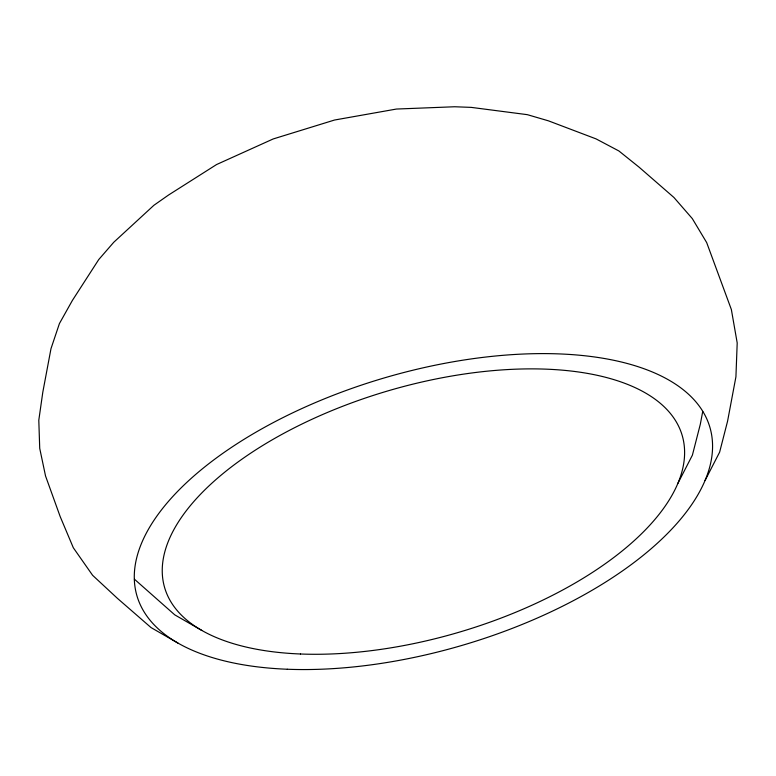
<?xml version="1.0" encoding="UTF-8"?>
<svg xmlns="http://www.w3.org/2000/svg" width="776" height="776" viewBox="0 0 776 776"><rect width="100%" height="100%" fill="white"/><g stroke="black" fill="none" stroke-linecap="round" stroke-linejoin="round"><path stroke-width="1.16" d="M702.726 411.474L700.321 424.239L692.396 455.163L677.826 483.487M705.064 480.48L719.633 452.156L727.568 421.222L735.92 376.835L737.2 342.944L731.361 309.527L706.674 242.578L692.299 218.589L673.937 197.482L639.123 167.199L618.889 150.961L596.046 138.885L548.428 120.833L527.331 114.664L471.236 107.379L454.649 106.758L396.439 109.047L334.543 120.028L273.191 138.952L216.572 164.541L168.528 195.038L153.9 205.291L113.771 242.257L98.736 259.572L72.372 300.457L59.422 323.573L50.993 348.657L42.806 392.2L38.8 420.214L39.721 448.353L45.532 475.96L60.188 516.603L73.322 547.759L92.616 575.317L117.38 598.315L151.039 627.58L177.985 643.091M201.721 630.374L174.775 614.864L134.403 579.177M287.304 669.242A298.615 139.273 -16.4 0 0 712.407 441.447A298.615 139.273 -16.4 0 0 270.562 424.045A298.615 139.273 -16.4 0 0 287.304 669.242M300.467 653.993A269.728 125.799 -16.4 0 0 684.461 448.227A269.728 125.799 -16.4 0 0 285.345 432.513A269.728 125.799 -16.4 0 0 300.467 653.993"/></g></svg>
